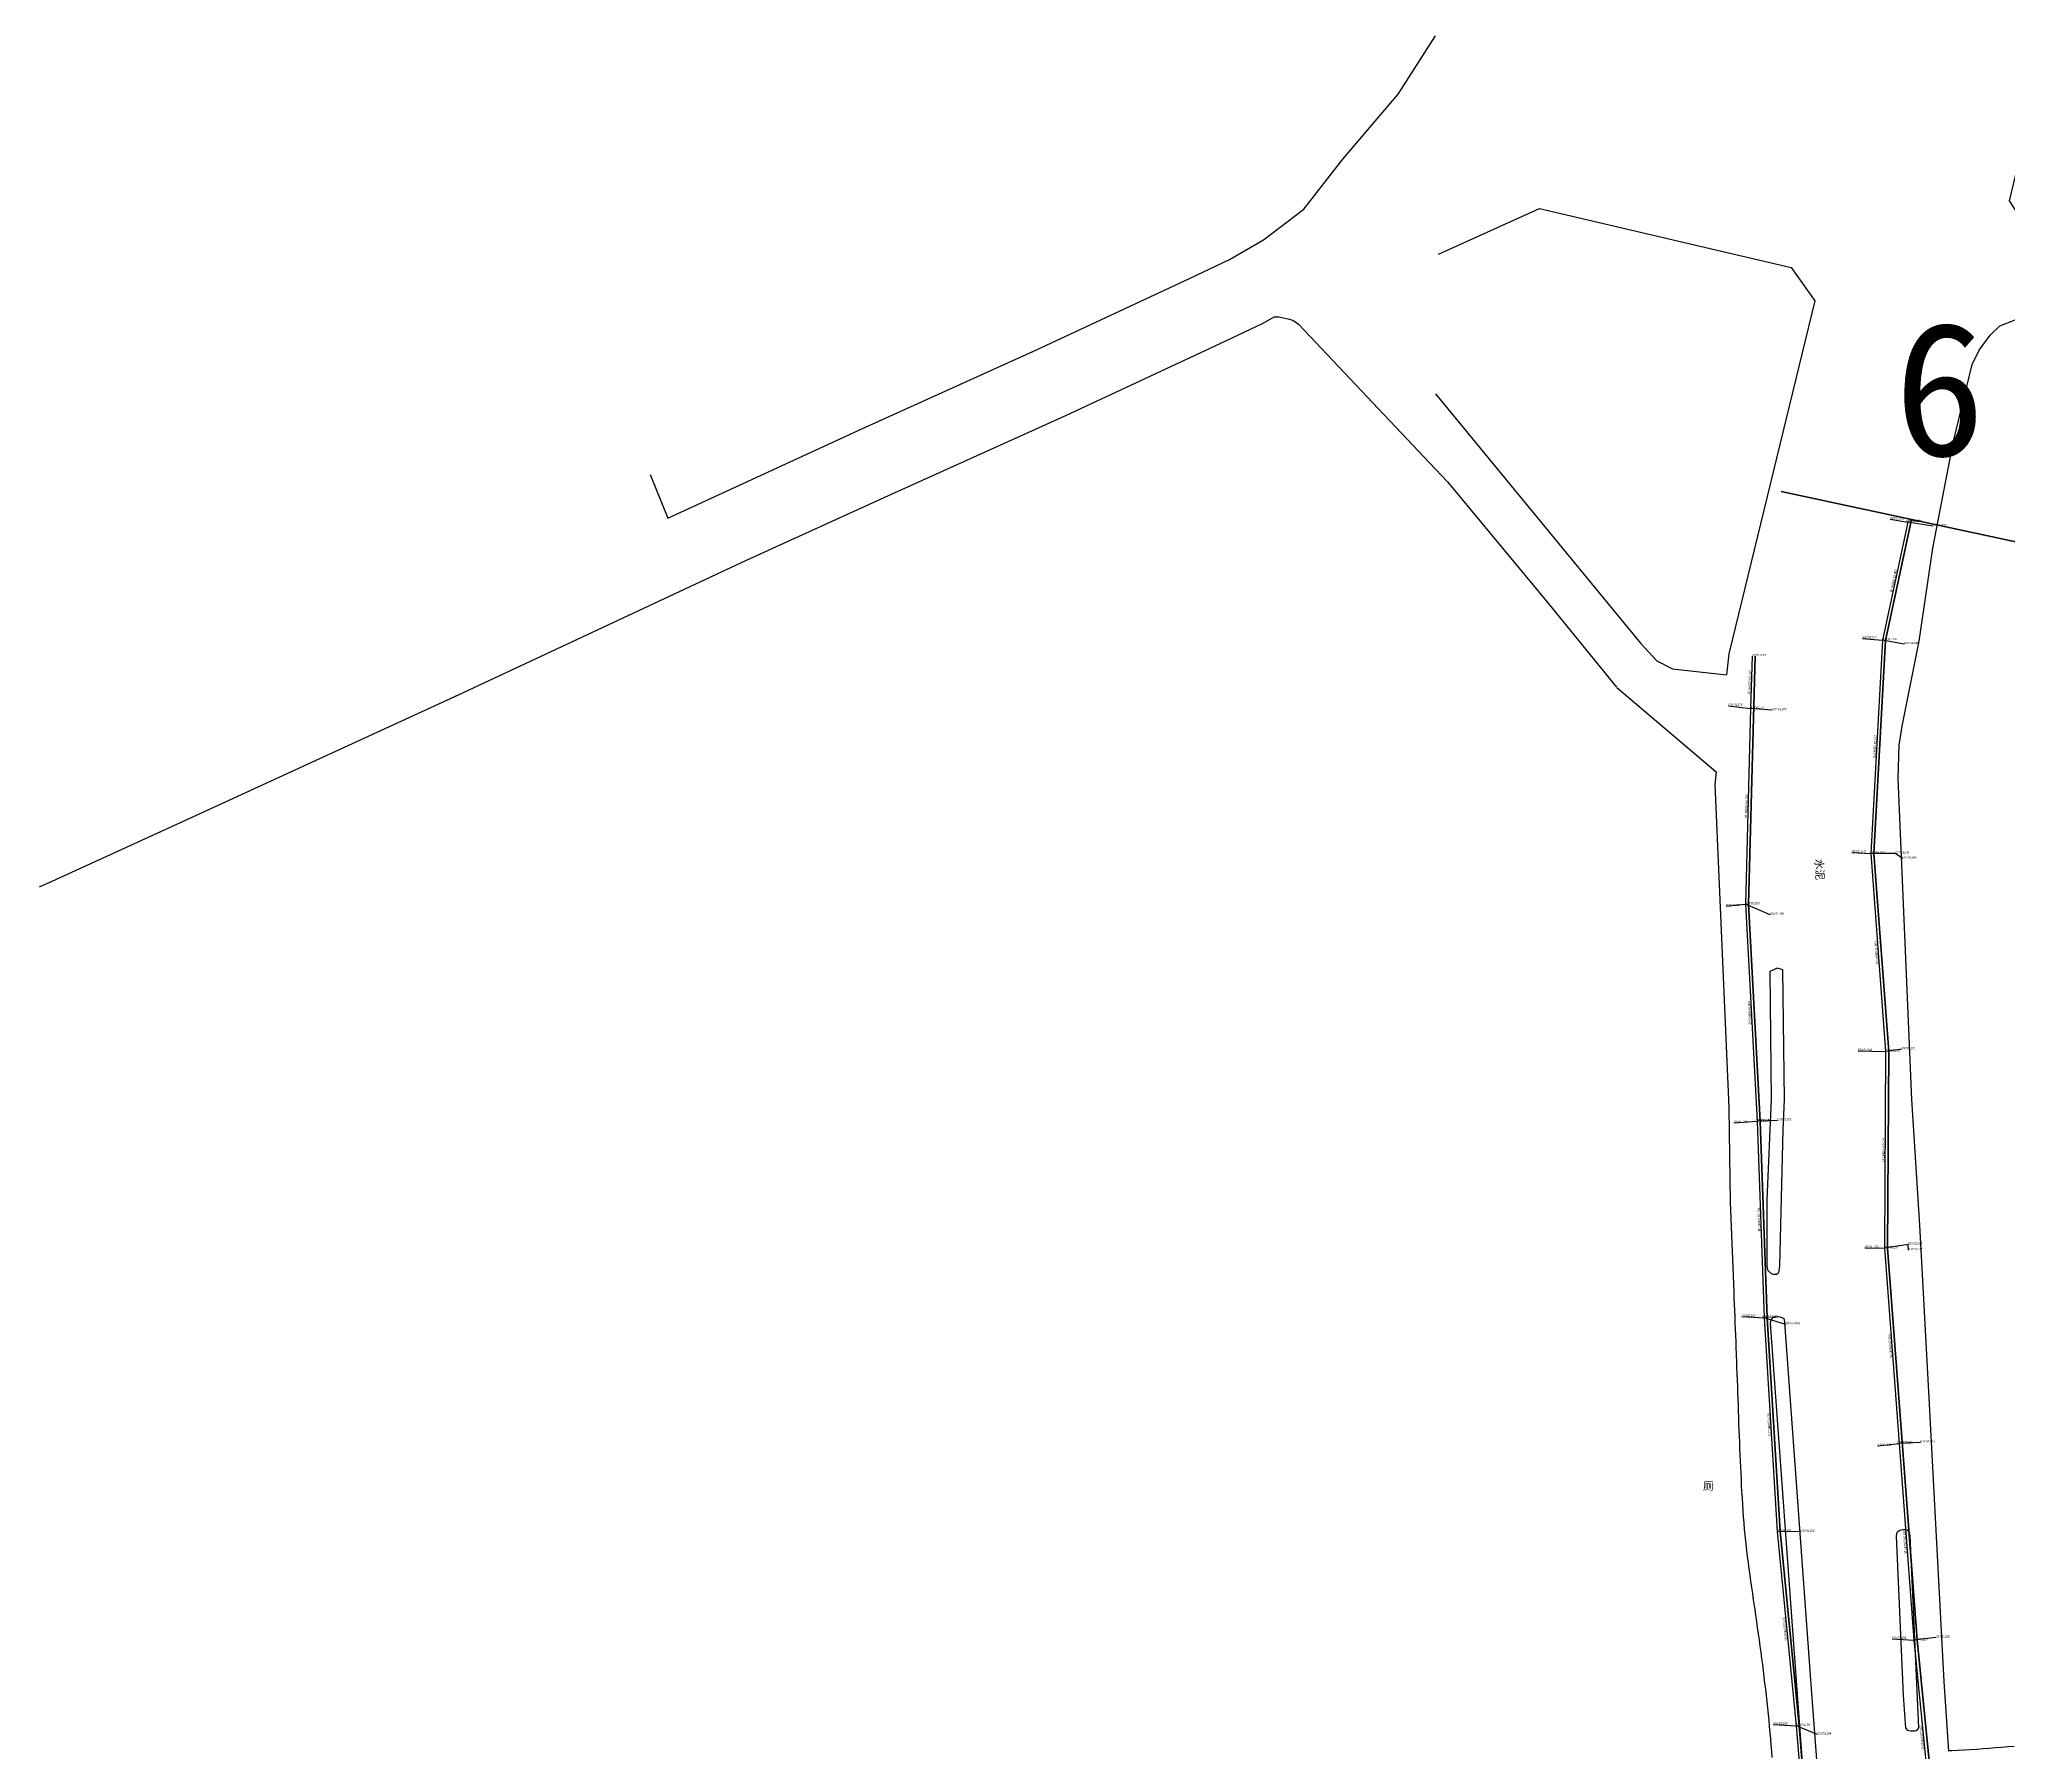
# Model space of a CAD drawing. Extents: x 563510 to 564800, y 3598549 to 3601000.
# Drawn here: x 563775.5 to 564092.1, y 3599895 to 3600170.4 of the extents above; entities that cross this region are included whole.
import ezdxf
from ezdxf.enums import TextEntityAlignment as Align

# ---------------------------------------------------------------- set-up
doc = ezdxf.new("R2010")
doc.units = 0
for name, color, linetype in [('JM_JM', 252, 'CONTINUOUS'), ('JT_JT', 252, 'CONTINUOUS'), ('YSDSX', 3, 'CONTINUOUS'), ('YSLINE', 3, 'CONTINUOUS'), ('YSLINEflow', 7, 'Continuous'), ('YSXSX', 3, 'CONTINUOUS')]:
    doc.layers.add(name, color=color, linetype=linetype)
doc.styles.add('GXDBZ', font='GXDBZ')
doc.styles.add('GXXBZ', font='GXXBZ')
doc.styles.add('HZTXT', font='HZTXT')

msp = doc.modelspace()

# ---------------------------------------------------------------- linework, layer by layer
at = {"layer": 'JT_JT', "linetype": 'CONTINUOUS'}
for points in [[(564089.17, 3600122.86), (564090.72, 3600124.37), (564093.17, 3600125.32), (564094.35, 3600125.3), (564180.67, 3600104.94), (564183.9, 3600118.68), (564097.74, 3600139.02), (564093.79, 3600142.13), (564092.3, 3600144.45), (564109.5, 3600216.27), (564110.62, 3600217.26), (564112.74, 3600217.71), (564114, 3600217.21)], [(563873.68, 3600100.47), (563876.56, 3600093.46), (563907.75, 3600107.82), (563935.81, 3600120.53), (563960.42, 3600131.99), (563966.87, 3600135.05), (563972.33, 3600138.21), (563978.8, 3600143.14), (563985.1, 3600151.14), (563993.99, 3600161.59), (564000, 3600170.96)], [(564000.47, 3600135.89), (564016.7, 3600143.25), (564057.2, 3600133.76), (564060.99, 3600128.38), (564047.17, 3600071.64), (564046.8, 3600068.25)], [(563775.49, 3600034.2), (563777.57, 3600035.09), (563799.47, 3600045.13), (563843, 3600065.1), (563865.21, 3600075.5), (563889.17, 3600086.68), (563912.53, 3600097.29), (563940.64, 3600110.02), (563965.34, 3600121.52), (563972.26, 3600124.81), (563974.04, 3600125.84)], [(563974.04, 3600125.84), (563974.77, 3600125.79), (563976.24, 3600125.51), (563977.05, 3600125.3), (563977.97, 3600124.63), (564000, 3600101.32)], [(564076.6, 3600000), (564074.4, 3600051.61), (564074.56, 3600056.97), (564075.01, 3600060.04), (564077.75, 3600073.71), (564079.98, 3600088.65), (564083.26, 3600105.81), (564086.27, 3600118.17), (564087.4, 3600120.47), (564089.17, 3600122.86)], [(564000, 3600113.42), (564032.97, 3600073.35), (564035.55, 3600070.51), (564038.07, 3600069.26), (564046.8, 3600068.25)], [(564000, 3600101.32), (564001.91, 3600099.3), (564018.05, 3600079.82), (564029.08, 3600066.28)], [(564029.16, 3600066.23), (564045.13, 3600052.67)], [(564045.13, 3600052.67), (564044.92, 3600050.67), (564047.09, 3599999.98)], [(564047.09, 3600000), (564047.09, 3599999.98)], [(564047.09, 3599999.98), (564047.16, 3599998.51), (564047.37, 3599983.53), (564047.93, 3599969.11), (564047.97, 3599968.11), (564048.01, 3599967.11), (564048.05, 3599966.11), (564048.09, 3599965.11), (564048.14, 3599964.11), (564048.18, 3599963.11), (564048.22, 3599962.11), (564048.26, 3599961.11), (564048.29, 3599960.12), (564048.33, 3599959.12), (564048.34, 3599958.9), (564048.38, 3599957.9), (564048.41, 3599956.9), (564048.45, 3599955.9), (564048.49, 3599954.9), (564048.52, 3599953.9), (564048.56, 3599952.9), (564048.59, 3599951.9), (564048.63, 3599950.9), (564048.66, 3599949.9), (564048.7, 3599948.9), (564048.73, 3599947.9), (564048.77, 3599946.9), (564048.81, 3599945.9), (564048.84, 3599944.9), (564048.89, 3599943.9), (564048.93, 3599942.91), (564048.97, 3599941.91), (564049.01, 3599940.95), (564049.06, 3599939.95), (564049.11, 3599938.95), (564049.16, 3599937.95), (564049.21, 3599936.96), (564049.27, 3599935.96), (564049.33, 3599934.96), (564049.4, 3599933.96), (564049.47, 3599932.96), (564049.56, 3599931.97), (564049.64, 3599930.97), (564049.73, 3599929.98), (564049.78, 3599929.54), (564049.89, 3599928.54), (564050, 3599927.55), (564050.12, 3599926.56), (564050.25, 3599925.56), (564050.39, 3599924.57), (564050.52, 3599923.58), (564050.66, 3599922.59), (564050.8, 3599921.6), (564050.95, 3599920.61), (564051.09, 3599919.62), (564051.23, 3599918.63), (564051.31, 3599918.12), (564051.45, 3599917.13), (564051.59, 3599916.14), (564051.73, 3599915.15), (564051.87, 3599914.15), (564052.01, 3599913.16), (564052.14, 3599912.17), (564052.28, 3599911.18), (564052.41, 3599910.19), (564052.54, 3599909.2), (564052.66, 3599908.21), (564052.79, 3599907.21), (564052.91, 3599906.22), (564053.03, 3599905.23), (564053.15, 3599904.24), (564053.26, 3599903.24), (564053.36, 3599902.25), (564053.47, 3599901.25), (564053.47, 3599901.22), (564053.57, 3599900.23), (564053.66, 3599899.23), (564053.75, 3599898.23), (564053.83, 3599897.24), (564053.92, 3599896.24), (564054, 3599895.25), (564054.07, 3599894.25)], [(564082.5, 3599895.3), (564081.79, 3599906.47), (564079.43, 3599951.05), (564077.89, 3599979.8), (564076.6, 3600000)], [(564093.02, 3599896.03), (564092.02, 3599895.95), (564091.02, 3599895.87), (564090.03, 3599895.79), (564089.03, 3599895.71), (564088.03, 3599895.64), (564087.03, 3599895.56), (564086.03, 3599895.49), (564085.03, 3599895.43), (564084.03, 3599895.37), (564083.03, 3599895.32), (564082.54, 3599895.31), (564082.5, 3599895.3)]]:
    msp.add_lwpolyline(points, dxfattribs=at)
at = {"layer": 'JT_JT'}
for points in [[(564056.09, 3600000), (564056.09, 3600000), (564055.84, 3600020.85), (564054.94, 3600021.11), (564054.94, 3600021.11), (564053.75, 3600020.6), (564053.94, 3600000)], [(564053.94, 3600000), (564053.28, 3599983.94), (564053.28, 3599973.18), (564053.41, 3599972.54), (564053.94, 3599972.06), (564054.28, 3599971.95), (564054.81, 3599971.95), (564055.06, 3599972.08), (564055.27, 3599972.45), (564055.36, 3599973.29), (564055.9, 3599995.17), (564056.09, 3600000)]]:
    msp.add_lwpolyline(points, dxfattribs=at)
for points in [[(564053.94, 3600000), (564053.94, 3600000)], [(564053.94, 3600000), (564053.94, 3600000)], [(564062.64, 3599876.02), (564060.36, 3599906.74), (564056.18, 3599964.18), (564056.08, 3599964.65), (564055.83, 3599964.87), (564055.48, 3599965.01), (564055.08, 3599965.08), (564054.61, 3599965.03), (564054.16, 3599964.9), (564053.88, 3599964.62), (564053.79, 3599964), (564057.97, 3599906.56), (564060.45, 3599873.15), (564060.65, 3599872.73), (564060.89, 3599872.55), (564061.19, 3599872.51), (564061.65, 3599872.48), (564062.22, 3599872.53), (564062.57, 3599872.67), (564062.8, 3599873.02), (564062.78, 3599874.03)], [(564074.07, 3599929.9), (564075.21, 3599904.23), (564075.52, 3599899.72), (564075.57, 3599899.01), (564075.85, 3599898.68), (564076.34, 3599898.57), (564076.71, 3599898.57), (564077.12, 3599898.57), (564077.45, 3599898.68), (564077.72, 3599899.03), (564076.3, 3599929.96), (564076.14, 3599930.5), (564075.92, 3599930.78), (564075.64, 3599930.84), (564075.21, 3599930.84), (564074.67, 3599930.74), (564074.19, 3599930.45)]]:
    msp.add_lwpolyline(points, close=True, dxfattribs=at)
at = {"layer": 'YSLINE', "linetype": 'CONTINUOUS'}
for p, q in [((564075.94, 3600092.83), (564071.85, 3600073.86)), ((564073.08, 3600093.29), (564075.94, 3600092.83)), ((564079.97, 3600092.17), (564075.94, 3600092.83)), ((564068.64, 3600074.14), (564071.85, 3600073.86)), ((564071.85, 3600073.86), (564069.96, 3600039.56)), ((564075.35, 3600073.22), (564071.85, 3600073.86)), ((564050.88, 3600071.28), (564050.62, 3600062.88)), ((564047.11, 3600063.29), (564050.62, 3600062.88)), ((564050.62, 3600062.88), (564049.81, 3600031.4)), ((564054.14, 3600062.59), (564050.62, 3600062.88)), ((564066.92, 3600039.71), (564069.96, 3600039.56)), ((564069.96, 3600039.56), (564072.36, 3600007.71)), ((564073.92, 3600039.54), (564069.96, 3600039.56)), ((564075.11, 3600038.77), (564073.92, 3600039.54)), ((564046.72, 3600031.1), (564049.81, 3600031.4)), ((564049.81, 3600031.4), (564051.69, 3599996.53)), ((564053.79, 3600029.7), (564049.81, 3600031.4)), ((564067.94, 3600007.84), (564072.36, 3600007.71)), ((564072.36, 3600007.71), (564072.18, 3599976.1)), ((564074.95, 3600008.1), (564072.36, 3600007.71)), ((564047.94, 3599996.28), (564051.69, 3599996.53)), ((564054.99, 3599996.67), (564051.69, 3599996.53)), ((564051.69, 3599996.53), (564052.84, 3599964.92)), ((564075.99, 3599976.7), (564072.18, 3599976.1)), ((564076.02, 3599975.81), (564075.99, 3599976.7)), ((564069.01, 3599976.19), (564072.18, 3599976.1)), ((564072.18, 3599976.1), (564074.53, 3599944.75)), ((564049.22, 3599965.12), (564052.84, 3599964.92)), ((564052.84, 3599964.92), (564054.92, 3599930.58)), ((564056.31, 3599963.86), (564052.84, 3599964.92)), ((564071.04, 3599944.37), (564074.53, 3599944.75)), ((564077.97, 3599944.9), (564074.53, 3599944.75)), ((564074.53, 3599944.75), (564076.92, 3599913.11)), ((564054.92, 3599930.58), (564057.96, 3599899.35)), ((564058.69, 3599930.52), (564054.92, 3599930.58)), ((564080.42, 3599913.53), (564076.92, 3599913.11)), ((564073.43, 3599913.33), (564076.92, 3599913.11)), ((564076.92, 3599913.11), (564080.03, 3599881.78)), ((564054.33, 3599899.56), (564057.96, 3599899.35)), ((564057.96, 3599899.35), (564060.78, 3599864.96)), ((564061.39, 3599897.95), (564057.96, 3599899.35))]:
    msp.add_line(p, q, dxfattribs=at)
at = {"layer": 'YSLINEflow', "color": 7, "lineweight": 211}
for points in [[(564055.56, 3600097.76), (564097.52, 3600088.72)], [(564076.54, 3600093.24), (564072.35, 3600073.8), (564070.47, 3600039.56), (564072.86, 3600007.73), (564072.68, 3599976.12), (564077.42, 3599913.16), (564080.53, 3599881.82), (564083.19, 3599850.41), (564085.28, 3599818.78), (564088.94, 3599787.61), (564089.99, 3599756.03), (564092.03, 3599724.73), (564095.85, 3599694.96), (564097.32, 3599663.75), (564098.38, 3599635.15), (564099.88, 3599603.67), (564100.82, 3599572.05), (564102.95, 3599543.5), (564105.28, 3599497.71), (564106.92, 3599438.74)], [(564051.38, 3600071.26), (564050.31, 3600031.41), (564052.19, 3599996.55), (564053.34, 3599964.94), (564055.42, 3599930.62), (564058.46, 3599899.39), (564063.64, 3599833.59), (564066.67, 3599799.41), (564072.03, 3599733.33), (564074.18, 3599702.08), (564077.38, 3599627.08), (564079.53, 3599589.62), (564080.8, 3599557.82), (564082.87, 3599528.34), (564084.68, 3599496.86), (564088.31, 3599443.17), (564089.39, 3599391.03), (564090.33, 3599388.03)]]:
    msp.add_lwpolyline(points, dxfattribs=at)

# ---------------------------------------------------------------- texts
at = {"layer": 'JM_JM', "linetype": 'CONTINUOUS', "style": 'HZTXT'}
msp.add_text('厕', height=1.25, dxfattribs=at).set_placement((564043, 3599937.27))
at = {"layer": 'JT_JT', "linetype": 'CONTINUOUS', "style": 'HZTXT'}
msp.add_text('水泥', height=1.25, rotation=273.4388, dxfattribs=at).set_placement((564061.01, 3600038.67))
at = {"layer": 'YSDSX', "style": 'GXDBZ'}
for s, p in [('03YS1251', (564073.08, 3600093.29)), ('03YS1250', (564075.67, 3600092.88)), ('03YS1249', (564075.94, 3600092.83)), ('03YS1252', (564079.97, 3600092.17)), ('03YS1247', (564068.64, 3600074.14)), ('03YS1246', (564071.85, 3600073.86)), ('03YS1248', (564075.35, 3600073.22)), ('03YS1277', (564050.88, 3600071.28)), ('03YS1179', (564047.11, 3600063.29)), ('03YS1177', (564050.62, 3600062.88)), ('03YS1178', (564054.14, 3600062.59)), ('03YS1243', (564066.92, 3600039.71)), ('03YS1242', (564069.96, 3600039.56)), ('03YS1244', (564073.92, 3600039.54)), ('03YS1245', (564075.11, 3600038.77)), ('03YS1182', (564046.72, 3600031.1)), ('03YS1180', (564049.81, 3600031.4)), ('03YS1181', (564053.79, 3600029.7)), ('03YS1241', (564074.95, 3600008.1)), ('03YS1240', (564067.94, 3600007.84)), ('03YS1239', (564072.36, 3600007.71)), ('03YS1186', (564047.94, 3599996.28)), ('03YS1184', (564051.42, 3599996.46)), ('03YS1183', (564051.69, 3599996.53)), ('03YS1185', (564054.99, 3599996.67)), ('03YS1236', (564075.99, 3599976.7)), ('03YS1235', (564069.01, 3599976.19)), ('03YS1234', (564072.18, 3599976.1)), ('03YS1237', (564076.02, 3599975.81)), ('03YS1190', (564049.22, 3599965.12)), ('03YS1188', (564052.52, 3599964.91)), ('03YS1187', (564052.84, 3599964.92)), ('03YS1189', (564056.31, 3599963.86)), ('03YS1231', (564074.18, 3599944.71)), ('03YS1230', (564074.53, 3599944.75)), ('03YS1233', (564077.97, 3599944.9)), ('03YS1232', (564071.04, 3599944.37)), ('03YS1191', (564054.92, 3599930.58)), ('03YS1192', (564058.69, 3599930.52)), ('03YS1228', (564073.43, 3599913.33)), ('03YS1227', (564076.92, 3599913.11)), ('03YS1229', (564080.42, 3599913.53)), ('03YS1195', (564054.33, 3599899.56)), ('03YS1193', (564057.96, 3599899.35)), ('03YS1194', (564061.39, 3599897.95))]:
    msp.add_text(s, height=0.35, dxfattribs=at).set_placement(p)
at = {"layer": 'YSLINEflow', "color": 7}
msp.add_text('6', height=21.46, dxfattribs=at).set_placement((564081.06, 3600114.22), align=Align.MIDDLE_CENTER)
at = {"layer": 'YSXSX', "style": 'GXXBZ'}
for s, rotation, p in [('砼 DN800 62.982', 77.8376, (564073.9, 3600083.35)), ('砼 DN800 63.140', 88.2331, (564050.75, 3600067.08)), ('砼 DN800 62.927', 86.8535, (564070.91, 3600056.71)), ('砼 DN800 63.106', 88.5168, (564050.22, 3600047.14)), ('砼 DN800 62.951', 94.308, (564071.16, 3600023.63)), ('砼 DN800 62.839', 93.097, (564050.75, 3600013.97)), ('砼 DN800 63.034', 89.6683, (564072.27, 3599991.9)), ('砼 DN800 62.269', 92.0797, (564052.27, 3599980.72)), ('砼 DN800 62.610', 94.2912, (564073.36, 3599960.43)), ('砼 DN800 62.433', 93.4569, (564053.88, 3599947.75)), ('砼 DN800 62.137', 94.3126, (564075.73, 3599928.93)), ('砼 DN800 62.210', 95.5589, (564056.44, 3599914.96)), ('砼 DN800 62.032', 95.6659, (564078.47, 3599897.44))]:
    msp.add_text(s, height=0.35, rotation=rotation, dxfattribs=at).set_placement(p, align=Align.BOTTOM_CENTER)

doc.saveas('drawing.dxf')
